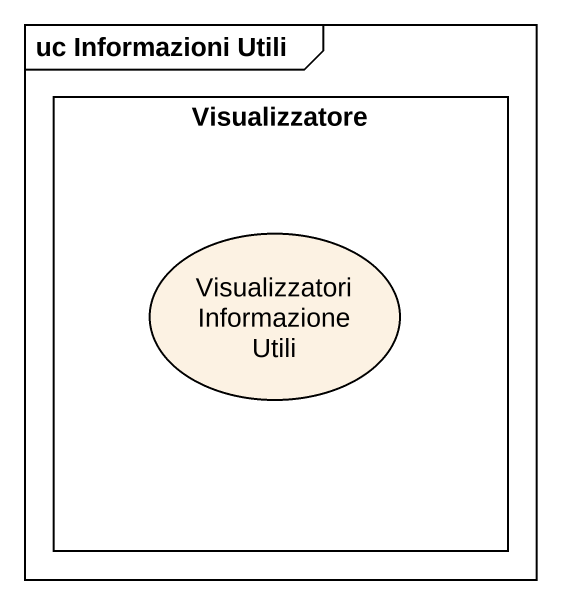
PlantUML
@startuml
mainframe uc Informazioni Utili
rectangle Visualizzatore {
  usecase "Visualizzatori Informazione Utili" as Visualizzatori_Informazione
}
@enduml
